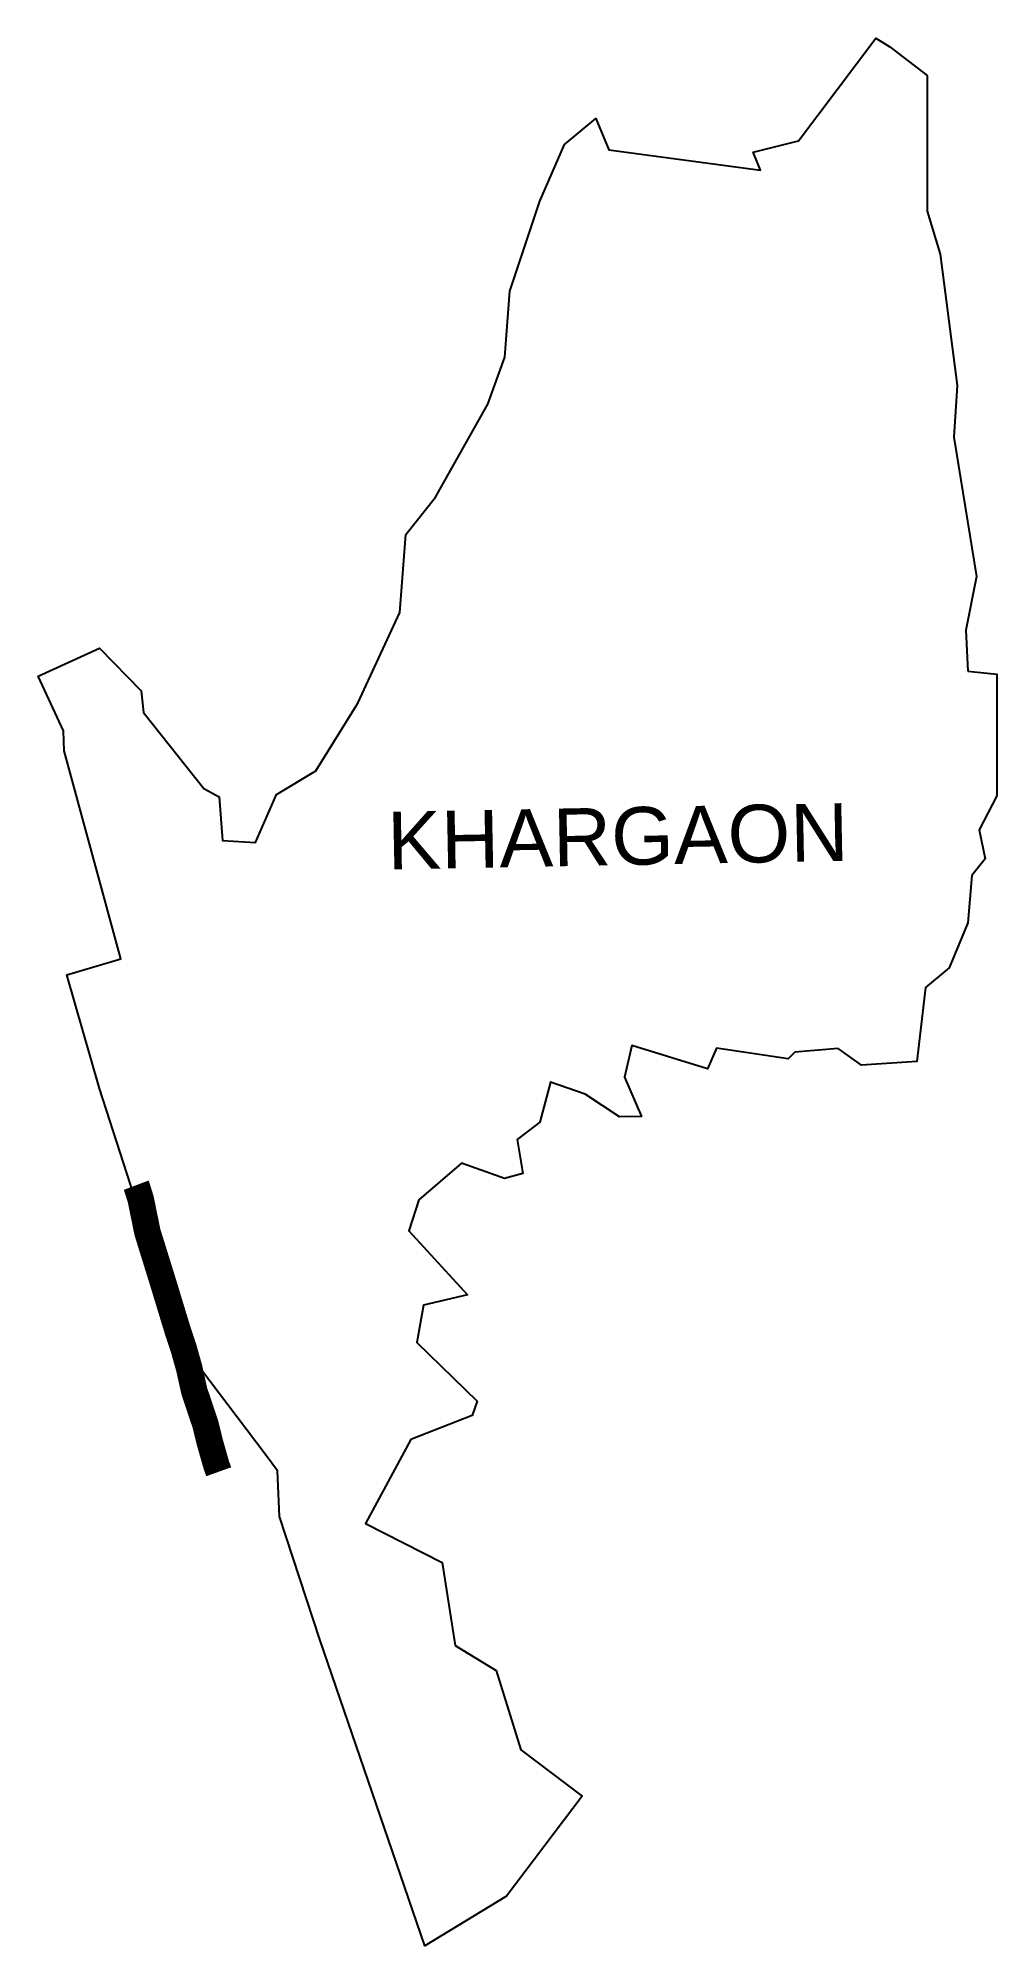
# Model space of a CAD drawing. Header units: metres. Extents: x 274747 to 289392, y 1999723 to 2074814.
# Drawn here: x 287585 to 289392, y 1999723 to 2003319 of the extents above; entities outside this region: 2.
import ezdxf

# ---------------------------------------------------------------- set-up
doc = ezdxf.new("R2010")
doc.units = ezdxf.units.M
doc.header["$MEASUREMENT"] = 0
for name, color, linetype in [('NATURALLY PROTECTED', 3, 'Continuous'), ('village', 3, 'Continuous'), ('VILLAGE NAME', 250, 'Continuous')]:
    doc.layers.add(name, color=color, linetype=linetype)
doc.styles.get("Standard").update_dxf_attribs({"font": 'arial.ttf'})

msp = doc.modelspace()

# ---------------------------------------------------------------- linework, layer by layer
at = {"layer": 'NATURALLY PROTECTED', "const_width": 50, "flags": 128}
for points in [[(274963.1, 2074788.5), (274961, 2074773.3), (274948.2, 2074695.2), (274940.5, 2074656.4), (274929.1, 2074613.7), (274923.8, 2074593.2), (274920.5, 2074578.9), (274916.9, 2074566), (274912.1, 2074547.9), (274908.9, 2074533.5), (274906.4, 2074522.6), (274901.8, 2074509.1), (274895.3, 2074483.2), (274884.1, 2074449.4), (274875, 2074420.6), (274862.6, 2074378.1), (274851.2, 2074342.2), (274850.4, 2074339.1)], [(274794.2, 2074199.6), (274788.1, 2074182.7), (274779.8, 2074162.3), (274773.5, 2074148.3), (274772.1, 2074145.1)]]:
    msp.add_lwpolyline(points, dxfattribs=at)
at = {"layer": 'NATURALLY PROTECTED', "color": 116, "true_color": 0x136734, "const_width": 50, "flags": 128}
msp.add_lwpolyline([(287769.6, 2001157.1), (287770.5, 2001154.7), (287778, 2001130.8), (287790.7, 2001068.6), (287820.4, 2000972.9), (287847.9, 2000882.6), (287858.3, 2000851.6), (287869.2, 2000813.2), (287879.2, 2000768.3), (287899.7, 2000707.4), (287908.7, 2000671.2), (287920.6, 2000629.5), (287925.1, 2000617)], dxfattribs=at)
at = {"layer": 'village'}
msp.add_lwpolyline([(288370.9, 2000289.3), (288448.2, 2000242.5)], dxfattribs=at)
at = {"layer": 'village', "color": 3, "true_color": 0x00ff00}
for points in [[(288448.2, 2000242.5, 0), (288494.5, 2000093.2, 0), (288610.3, 2000005.7, 0), (288467.6, 1999817.3, 0), (288313.6, 1999723.5, 0), (288115.9, 2000301, 0), (288039.8, 2000532.8, 0), (288035.9, 2000618.9, 0), (288012.4, 2000650.1, 0), (287856.3, 2000856.8, 0), (287700.6, 2001339.2, 0), (287639, 2001553.8, 0), (287740.7, 2001583.6, 0), (287634, 2001975.8, 0), (287632.3, 2002013.4, 0), (287584.7, 2002116.2, 0), (287700.3, 2002168.9, 0), (287778.9, 2002089, 0), (287783.3, 2002047.8, 0), (287896.9, 2001904.7, 0), (287925.7, 2001888.7, 0), (287932.1, 2001806.4, 0), (287994.4, 2001802.9, 0), (288033.8, 2001893.5, 0), (288108, 2001938.1, 0), (288187.4, 2002065.8, 0), (288266.7, 2002236.6, 0), (288278, 2002383.2, 0), (288333.5, 2002453.5, 0), (288432.1, 2002628.8, 0), (288464.2, 2002717.4, 0), (288473.7, 2002842.2, 0), (288530.1, 2003011.8, 0), (288576.7, 2003118.2, 0), (288636.1, 2003167.5, 0), (288660.7, 2003108.3, 0), (288946.4, 2003070.1, 0), (288932.6, 2003103.9, 0), (289017.8, 2003125.5, 0), (289163.7, 2003318.9, 0), (289190.2, 2003302.3, 0), (289260.3, 2003248.4, 0), (289260.7, 2002993, 0), (289285, 2002912, 0), (289316.7, 2002664.5, 0), (289310.7, 2002566.6, 0), (289353.4, 2002304.5, 0), (289333.4, 2002203.3, 0), (289337.2, 2002125.6, 0)], [(289337.2, 2002125.6, 0), (289391.8, 2002120.1, 0), (289391.6, 2001890.9, 0), (289358.7, 2001827.1, 0), (289369.6, 2001772.3, 0), (289344.5, 2001740.8, 0), (289337.2, 2001651.5, 0), (289301.8, 2001566.7, 0), (289257.2, 2001529.8, 0), (289240.9, 2001390.1, 0), (289136.6, 2001383.2, 0), (289092.4, 2001414.8, 0), (289010.9, 2001407.9, 0), (288998.5, 2001395.3, 0), (288863.2, 2001415.3, 0), (288846.4, 2001376.1, 0), (288703.9, 2001420.6, 0), (288690.2, 2001360.4, 0), (288722, 2001286.3, 0), (288680.3, 2001285.9, 0), (288615.8, 2001328.9, 0), (288550.4, 2001351, 0), (288530.1, 2001276.1, 0), (288487.6, 2001243.1, 0), (288498.5, 2001179.3, 0), (288463.6, 2001169.6, 0), (288382.8, 2001198.5, 0), (288302.5, 2001129.2, 0), (288283.6, 2001070.8, 0), (288394, 2000950.3, 0), (288310.9, 2000931, 0), (288298.3, 2000860.8, 0), (288412, 2000749.9, 0), (288403, 2000722.8, 0), (288286.9, 2000677.9, 0), (288202, 2000519.3, 0), (288346.2, 2000446, 0), (288370.9, 2000289.3, 0)]]:
    msp.add_polyline3d(points, dxfattribs=at)

# ---------------------------------------------------------------- texts
at = {"layer": 'VILLAGE NAME', "insert": (288241.7, 2001860.6), "char_height": 108.748, "attachment_point": 1, "rotation": 1.1028}
msp.add_mtext_dynamic_manual_height_columns('{\\fArial|b0|i0|c0|p34;KHARGAON}', width=726.929, gutter_width=543.7, heights=[0], dxfattribs=at)

doc.saveas('drawing.dxf')
